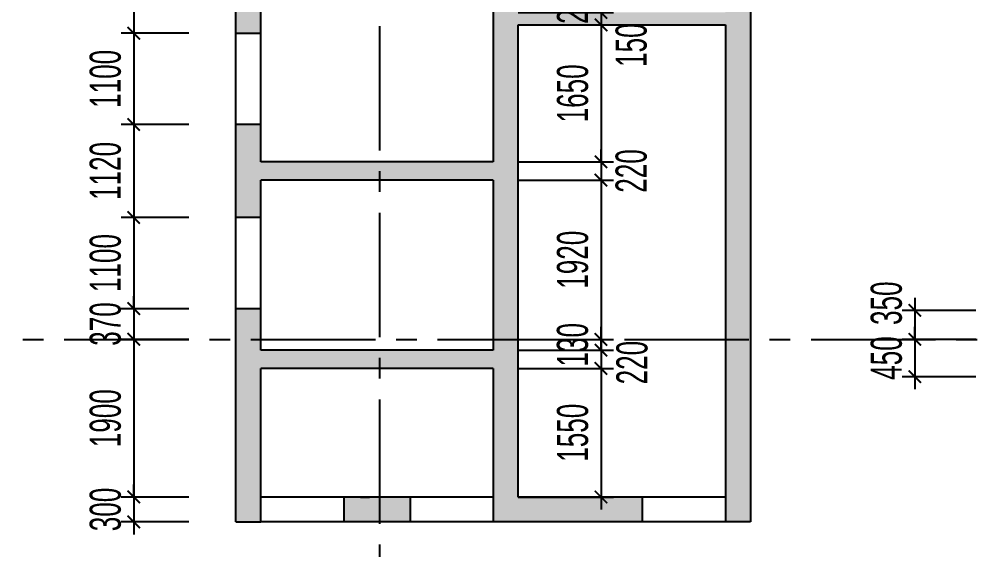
# Model space of a CAD drawing. Extents: x 1719887 to 1865417, y -150890 to 59748.
# Drawn here: x 1750081 to 1761749, y -2493 to 3898 of the extents above; entities that cross this region are included whole.
import ezdxf

# ---------------------------------------------------------------- set-up
doc = ezdxf.new("R2010")
doc.units = 0
doc.header["$LTSCALE"] = 1000
doc.header["$MEASUREMENT"] = 0
doc.header["$PDMODE"] = 3
doc.linetypes.add('CENTER2', pattern=[1.125, 0.75, -0.125, 0.125, -0.125])
doc.layers.get('0').update_dxf_attribs({"linetype": 'CONTINUOUS'})
doc.layers.get('Defpoints').update_dxf_attribs({"linetype": 'CONTINUOUS'})
for name, color, linetype in [('CDC.01.AXIS', 160, 'CENTER2'), ('CDC.02.DIM', 1, 'CONTINUOUS'), ('CDC.05.STEEL', 4, 'CONTINUOUS'), ('CDC.10.HATCH', 9, 'CONTINUOUS')]:
    doc.layers.add(name, color=color, linetype=linetype)
doc.styles.add('ARIAL', font='arial.ttf', dxfattribs={"width": 0.6})
doc.dimstyles.new('D150', dxfattribs={"dimscale": 150, "dimtxt": 2.5, "dimasz": 1, "dimexe": 1, "dimexo": 0, "dimgap": 1, "dimtad": 1, "dimdec": 0, "dimdsep": 46, "dimtxsty": 'ARIAL', "dimblk": 'ARCHTICK', "dimcen": 1, "dimdle": 1, "dimclrd": 1, "dimclre": 1, "dimclrt": 2, "dimadec": 0, "dimazin": 0, "dimtfac": 0.00072, "dimtdec": 0, "dimtix": 1, "dimtmove": 2, "dimatfit": 3, "dimldrblk": 'ARCHTICK', "dimfxl": 1, "dimtolj": 1, "dimlwd": -1, "dimlwe": -1, "dimarcsym": 0})

# ---------------------------------------------------------------- blocks, each defined once
blk = doc.blocks.new('TH1')
at = {"layer": 'CDC.10.HATCH'}
h = blk.add_hatch(dxfattribs=at)
h.set_pattern_fill('CHAU-01', color=256, scale=50, style=0, pattern_type=2)
h.set_pattern_definition([(50, (0, 0), (358.63009, -31.376067), [37.5, -412.5]), (355, (0, 0), (-69.37567, 376.09607), [30, -330]), (100.4514, (29.9, -2.6), (289.25469, 344.71977), [31.870095, -350.571056]), (46.1842, (0, 100), (533.62052, -82.75951), [56.25, -618.75]), (96.6356, (44.47, 93.1), (467.33135, 487.05894), [47.80514, -525.8565]), (351.1842, (0, 100), (467.33097, 487.0593), [45, -495]), (21, (50, 75), (298.453526, -201.309445), [37.5, -412.5]), (326, (50, 75), (121.657666, 362.57502), [30, -330]), (71.4514, (74.87, 58.22), (420.111314, 161.26525), [31.870095, -350.571056]), (37.5, (0, 0), (6.079928, 166.446927), [0, -326, 0, -335, 0, -331.25]), (7.5, (0, 0), (131.534769, 197.205856), [0, -191, 0, -318.5, 0, -126.25]), (327.5, (-111.5, 0), (266.911218, -11.277436), [0, -125, 0, -390, 0, -517.5]), (317.5, (-161.5, 0), (291.593085, 50.05249), [0, -162.5, 0, -259, 0, -367.5]), (45, (0, 0), (-150.26019, 150.26019), []), (45, (0, 61.25), (-150.26019, 150.26019), [])])
h.paths.add_polyline_path([(1757549, -97948), (1756750, -97948), (1756750, -98248), (1757549, -98248)], flags=17)
h.paths.add_polyline_path([(1755450, -85548), (1757250, -85548), (1757250, -85248), (1755450, -85248)])
h.paths.add_polyline_path([(1755750, -98248), (1755750, -96398), (1758550, -96398), (1758550, -97948), (1758550, -98248), (1760348, -98248), (1760348, -97948), (1758850, -97948), (1758850, -92258), (1761350, -92258), (1761350, -98248), (1761650, -98248), (1761650, -85248), (1761350, -85248), (1761350, -92108), (1758850, -92108), (1758850, -86648), (1758850, -85548), (1760350, -85548), (1760350, -85248), (1758250, -85248), (1758250, -85548), (1758550, -85548), (1758550, -86648), (1755750, -86648), (1755750, -86548), (1755450, -86548), (1755450, -87443), (1755750, -87443), (1755750, -86868), (1758550, -86868), (1758550, -89368), (1755750, -89368), (1755750, -88743), (1755450, -88743), (1755450, -90088), (1755750, -90088), (1755750, -89588), (1758550, -89588), (1758550, -91638), (1755750, -91638), (1755750, -91188), (1755450, -91188), (1755450, -92358), (1755750, -92358), (1755750, -91858), (1758550, -91858), (1758550, -93908), (1755750, -93908), (1755750, -93458), (1755450, -93458), (1755450, -94578), (1755750, -94578), (1755750, -94128), (1758550, -94128), (1758550, -96178), (1755750, -96178), (1755750, -95678), (1755450, -95678), (1755450, -98248)])
at = {"layer": 'CDC.01.AXIS', "ltscale": 2}
for p, q in [((1757180, -63021), (1757180, -119734)), ((1733131, -96048), (1840145, -96048))]:
    blk.add_line(p, q, dxfattribs=at)
at = {"layer": 'CDC.05.STEEL', "ltscale": 2000}
for p, q in [((1755450, -98248), (1755450, -85248)), ((1761650, -85248), (1761650, -98248)), ((1755750, -93908), (1755750, -91858)), ((1758550, -91858), (1758550, -93908)), ((1758850, -96708), (1758850, -92258)), ((1758850, -97948), (1758850, -92258)), ((1758850, -92258), (1761350, -92258)), ((1761350, -92258), (1761350, -98248)), ((1755450, -92358), (1755750, -92358)), ((1755750, -93458), (1755450, -93458)), ((1758550, -93908), (1755750, -93908)), ((1755750, -96178), (1755750, -94128)), ((1758550, -94128), (1755750, -94128)), ((1758550, -94128), (1758550, -96178)), ((1755750, -94578), (1755450, -94578)), ((1755750, -95678), (1755450, -95678)), ((1758550, -96178), (1755750, -96178)), ((1755750, -98248), (1755750, -96398)), ((1758550, -96398), (1755750, -96398)), ((1758550, -96398), (1758550, -97948)), ((1758550, -97948), (1755750, -97948)), ((1756750, -97948), (1756750, -98248)), ((1757549, -97948), (1756850, -97948)), ((1756950, -97948), (1757059, -97948)), ((1757549, -97948), (1757549, -98248)), ((1758550, -97948), (1758550, -98248)), ((1758550, -97948), (1758550, -97948)), ((1761350, -97948), (1758850, -97948)), ((1760348, -98248), (1760348, -97948)), ((1755450, -98248), (1755750, -98248)), ((1761350, -98248), (1755750, -98248)), ((1757549, -98248), (1756850, -98248)), ((1761650, -98248), (1761350, -98248)), ((1761430, -98248), (1761430, -98248))]:
    blk.add_line(p, q, dxfattribs=at)
blk = doc.blocks.new('_ARCHTICK')
at = {"color": 0, "linetype": 'ByBlock', "const_width": 0.15}
blk.add_lwpolyline([(-0.5, -0.5), (0.5, 0.5)], dxfattribs=at)
blk = doc.blocks.new('*D807')
at = {"layer": 'CDC.02.DIM', "color": 1, "transparency": 16777216}
for p, q in [((1760871, 541), (1760871, -109)), ((1761606, 391), (1760721, 391)), ((1761606, 41), (1760721, 41))]:
    blk.add_line(p, q, dxfattribs=at)
at = {"layer": 'Defpoints', "color": 0, "transparency": 16777216}
for p in [(1761606, 391), (1760871, 41), (1761606, 41)]:
    blk.add_point(p, dxfattribs=at)
at = {"layer": 'CDC.02.DIM', "color": 1, "transparency": 16777216, "xscale": 150, "yscale": 150, "zscale": 150}
for p, rotation in [((1760871, 391), 90), ((1760871, 41), 270)]:
    blk.add_blockref('_ARCHTICK', p, dxfattribs=dict(at, rotation=rotation))
at = {"layer": 'CDC.02.DIM', "color": 2, "transparency": 16777216, "insert": (1760530, 477), "char_height": 375, "attachment_point": 5, "rotation": 90, "style": 'ARIAL'}
blk.add_mtext('\\A1;350', dxfattribs=at)
blk = doc.blocks.new('*D808')
at = {"layer": 'CDC.02.DIM', "color": 1, "transparency": 16777216}
for p, q in [((1760871, 41), (1760871, 191)), ((1761606, 41), (1760721, 41)), ((1760871, 41), (1760871, -409)), ((1761606, -409), (1760721, -409)), ((1760871, -409), (1760871, -559))]:
    blk.add_line(p, q, dxfattribs=at)
at = {"layer": 'Defpoints', "color": 0, "transparency": 16777216}
for p in [(1761606, 41), (1760871, -409), (1761606, -409)]:
    blk.add_point(p, dxfattribs=at)
at = {"layer": 'CDC.02.DIM', "color": 1, "transparency": 16777216, "xscale": 150, "yscale": 150, "zscale": 150}
for p, rotation in [((1760871, 41), 270), ((1760871, -409), 90)]:
    blk.add_blockref('_ARCHTICK', p, dxfattribs=dict(at, rotation=rotation))
at = {"layer": 'CDC.02.DIM', "color": 2, "transparency": 16777216, "insert": (1760530, -184), "char_height": 375, "attachment_point": 5, "rotation": 90, "style": 'ARIAL'}
blk.add_mtext('\\A1;450', dxfattribs=at)
blk = doc.blocks.new('*D882')
at = {"layer": 'CDC.02.DIM', "color": 1, "transparency": 16777216}
for p, q in [((1751459, 5051), (1751459, 3581)), ((1752122, 4901), (1751309, 4901)), ((1752122, 3731), (1751309, 3731))]:
    blk.add_line(p, q, dxfattribs=at)
at = {"layer": 'Defpoints', "color": 0, "transparency": 16777216}
for p in [(1752122, 4901), (1751459, 3731), (1752122, 3731)]:
    blk.add_point(p, dxfattribs=at)
at = {"layer": 'CDC.02.DIM', "color": 1, "transparency": 16777216, "xscale": 150, "yscale": 150, "zscale": 150}
for p, rotation in [((1751459, 4901), 90), ((1751459, 3731), 270)]:
    blk.add_blockref('_ARCHTICK', p, dxfattribs=dict(at, rotation=rotation))
at = {"layer": 'CDC.02.DIM', "color": 2, "transparency": 16777216, "insert": (1751118, 4316), "char_height": 375, "attachment_point": 5, "rotation": 90, "style": 'ARIAL'}
blk.add_mtext('\\A1;1170', dxfattribs=at)
blk = doc.blocks.new('*D883')
at = {"layer": 'CDC.02.DIM', "color": 1, "transparency": 16777216}
for p, q in [((1751459, 3881), (1751459, 2481)), ((1752122, 3731), (1751309, 3731)), ((1752122, 2631), (1751309, 2631))]:
    blk.add_line(p, q, dxfattribs=at)
at = {"layer": 'Defpoints', "color": 0, "transparency": 16777216}
for p in [(1752122, 3731), (1751459, 2631), (1752122, 2631)]:
    blk.add_point(p, dxfattribs=at)
at = {"layer": 'CDC.02.DIM', "color": 1, "transparency": 16777216, "xscale": 150, "yscale": 150, "zscale": 150}
for p, rotation in [((1751459, 3731), 90), ((1751459, 2631), 270)]:
    blk.add_blockref('_ARCHTICK', p, dxfattribs=dict(at, rotation=rotation))
at = {"layer": 'CDC.02.DIM', "color": 2, "transparency": 16777216, "insert": (1751118, 3181), "char_height": 375, "attachment_point": 5, "rotation": 90, "style": 'ARIAL'}
blk.add_mtext('\\A1;1100', dxfattribs=at)
blk = doc.blocks.new('*D884')
at = {"layer": 'CDC.02.DIM', "color": 1, "transparency": 16777216}
for p, q in [((1751459, 2781), (1751459, 1361)), ((1752122, 2631), (1751309, 2631)), ((1752122, 1511), (1751309, 1511))]:
    blk.add_line(p, q, dxfattribs=at)
at = {"layer": 'Defpoints', "color": 0, "transparency": 16777216}
for p in [(1752122, 2631), (1751459, 1511), (1752122, 1511)]:
    blk.add_point(p, dxfattribs=at)
at = {"layer": 'CDC.02.DIM', "color": 1, "transparency": 16777216, "xscale": 150, "yscale": 150, "zscale": 150}
for p, rotation in [((1751459, 2631), 90), ((1751459, 1511), 270)]:
    blk.add_blockref('_ARCHTICK', p, dxfattribs=dict(at, rotation=rotation))
at = {"layer": 'CDC.02.DIM', "color": 2, "transparency": 16777216, "insert": (1751118, 2071), "char_height": 375, "attachment_point": 5, "rotation": 90, "style": 'ARIAL'}
blk.add_mtext('\\A1;1120', dxfattribs=at)
blk = doc.blocks.new('*D885')
at = {"layer": 'CDC.02.DIM', "color": 1, "transparency": 16777216}
for p, q in [((1751459, 1661), (1751459, 261)), ((1752122, 1511), (1751309, 1511)), ((1752122, 411), (1751309, 411))]:
    blk.add_line(p, q, dxfattribs=at)
at = {"layer": 'Defpoints', "color": 0, "transparency": 16777216}
for p in [(1752122, 1511), (1751459, 411), (1752122, 411)]:
    blk.add_point(p, dxfattribs=at)
at = {"layer": 'CDC.02.DIM', "color": 1, "transparency": 16777216, "xscale": 150, "yscale": 150, "zscale": 150}
for p, rotation in [((1751459, 1511), 90), ((1751459, 411), 270)]:
    blk.add_blockref('_ARCHTICK', p, dxfattribs=dict(at, rotation=rotation))
at = {"layer": 'CDC.02.DIM', "color": 2, "transparency": 16777216, "insert": (1751118, 961), "char_height": 375, "attachment_point": 5, "rotation": 90, "style": 'ARIAL'}
blk.add_mtext('\\A1;1100', dxfattribs=at)
blk = doc.blocks.new('*D886')
at = {"layer": 'CDC.02.DIM', "color": 1, "transparency": 16777216}
for p, q in [((1751459, 411), (1751459, 561)), ((1752122, 411), (1751309, 411)), ((1751459, 411), (1751459, 41)), ((1752122, 41), (1751309, 41)), ((1751459, 41), (1751459, -109))]:
    blk.add_line(p, q, dxfattribs=at)
at = {"layer": 'Defpoints', "color": 0, "transparency": 16777216}
for p in [(1752122, 411), (1751459, 41), (1752122, 41)]:
    blk.add_point(p, dxfattribs=at)
at = {"layer": 'CDC.02.DIM', "color": 1, "transparency": 16777216, "xscale": 150, "yscale": 150, "zscale": 150}
for p, rotation in [((1751459, 411), 270), ((1751459, 41), 90)]:
    blk.add_blockref('_ARCHTICK', p, dxfattribs=dict(at, rotation=rotation))
at = {"layer": 'CDC.02.DIM', "color": 2, "transparency": 16777216, "insert": (1751118, 226), "char_height": 375, "attachment_point": 5, "rotation": 90, "style": 'ARIAL'}
blk.add_mtext('\\A1;370', dxfattribs=at)
blk = doc.blocks.new('*D887')
at = {"layer": 'CDC.02.DIM', "color": 1, "transparency": 16777216}
for p, q in [((1751459, 191), (1751459, -2009)), ((1752122, 41), (1751309, 41)), ((1752122, -1859), (1751309, -1859))]:
    blk.add_line(p, q, dxfattribs=at)
at = {"layer": 'Defpoints', "color": 0, "transparency": 16777216}
for p in [(1752122, 41), (1751459, -1859), (1752122, -1859)]:
    blk.add_point(p, dxfattribs=at)
at = {"layer": 'CDC.02.DIM', "color": 1, "transparency": 16777216, "xscale": 150, "yscale": 150, "zscale": 150}
for p, rotation in [((1751459, 41), 90), ((1751459, -1859), 270)]:
    blk.add_blockref('_ARCHTICK', p, dxfattribs=dict(at, rotation=rotation))
at = {"layer": 'CDC.02.DIM', "color": 2, "transparency": 16777216, "insert": (1751118, -909), "char_height": 375, "attachment_point": 5, "rotation": 90, "style": 'ARIAL'}
blk.add_mtext('\\A1;1900', dxfattribs=at)
blk = doc.blocks.new('*D888')
at = {"layer": 'CDC.02.DIM', "color": 1, "transparency": 16777216}
for p, q in [((1751459, -1859), (1751459, -1709)), ((1752122, -1859), (1751309, -1859)), ((1751459, -1859), (1751459, -2159)), ((1752122, -2159), (1751309, -2159)), ((1751459, -2159), (1751459, -2309))]:
    blk.add_line(p, q, dxfattribs=at)
at = {"layer": 'Defpoints', "color": 0, "transparency": 16777216}
for p in [(1752122, -1859), (1751459, -2159), (1752122, -2159)]:
    blk.add_point(p, dxfattribs=at)
at = {"layer": 'CDC.02.DIM', "color": 1, "transparency": 16777216, "xscale": 150, "yscale": 150, "zscale": 150}
for p, rotation in [((1751459, -1859), 270), ((1751459, -2159), 90)]:
    blk.add_blockref('_ARCHTICK', p, dxfattribs=dict(at, rotation=rotation))
at = {"layer": 'CDC.02.DIM', "color": 2, "transparency": 16777216, "insert": (1751118, -2009), "char_height": 375, "attachment_point": 5, "rotation": 90, "style": 'ARIAL'}
blk.add_mtext('\\A1;300', dxfattribs=at)
blk = doc.blocks.new('*D897')
at = {"layer": 'CDC.02.DIM', "color": 1, "transparency": 16777216}
for p, q in [((1757090, 4231), (1757090, 4381)), ((1756090, 4231), (1757240, 4231)), ((1757090, 4231), (1757090, 3981)), ((1756090, 3981), (1757240, 3981)), ((1757090, 3981), (1757090, 3831))]:
    blk.add_line(p, q, dxfattribs=at)
at = {"layer": 'Defpoints', "color": 0, "transparency": 16777216}
for p in [(1756090, 4231), (1756090, 3981), (1757090, 3981)]:
    blk.add_point(p, dxfattribs=at)
at = {"layer": 'CDC.02.DIM', "color": 1, "transparency": 16777216, "xscale": 150, "yscale": 150, "zscale": 150}
for p, rotation in [((1757090, 4231), 270), ((1757090, 3981), 90)]:
    blk.add_blockref('_ARCHTICK', p, dxfattribs=dict(at, rotation=rotation))
at = {"layer": 'CDC.02.DIM', "color": 2, "transparency": 16777216, "insert": (1756749, 4106), "char_height": 375, "attachment_point": 5, "rotation": 90, "style": 'ARIAL'}
blk.add_mtext('\\A1;250', dxfattribs=at)
blk = doc.blocks.new('*D898')
at = {"layer": 'CDC.02.DIM', "color": 1, "transparency": 16777216}
for p, q in [((1757090, 3981), (1757090, 4131)), ((1756090, 3981), (1757240, 3981)), ((1757090, 3981), (1757090, 3831)), ((1756090, 3831), (1757240, 3831)), ((1757090, 3831), (1757090, 3681))]:
    blk.add_line(p, q, dxfattribs=at)
at = {"layer": 'Defpoints', "color": 0, "transparency": 16777216}
for p in [(1756090, 3981), (1756090, 3831), (1757090, 3831)]:
    blk.add_point(p, dxfattribs=at)
at = {"layer": 'CDC.02.DIM', "color": 1, "transparency": 16777216, "xscale": 150, "yscale": 150, "zscale": 150}
for p, rotation in [((1757090, 3981), 270), ((1757090, 3831), 90)]:
    blk.add_blockref('_ARCHTICK', p, dxfattribs=dict(at, rotation=rotation))
at = {"layer": 'CDC.02.DIM', "color": 2, "transparency": 16777216, "insert": (1757455, 3587), "char_height": 375, "attachment_point": 5, "rotation": 90, "style": 'ARIAL'}
blk.add_mtext('\\A1;150', dxfattribs=at)
blk = doc.blocks.new('*D899')
at = {"layer": 'CDC.02.DIM', "color": 1, "transparency": 16777216}
for p, q in [((1757090, 3981), (1757090, 2031)), ((1756090, 3831), (1757240, 3831)), ((1756090, 2181), (1757240, 2181))]:
    blk.add_line(p, q, dxfattribs=at)
at = {"layer": 'Defpoints', "color": 0, "transparency": 16777216}
for p in [(1756090, 3831), (1756090, 2181), (1757090, 2181)]:
    blk.add_point(p, dxfattribs=at)
at = {"layer": 'CDC.02.DIM', "color": 1, "transparency": 16777216, "xscale": 150, "yscale": 150, "zscale": 150}
for p, rotation in [((1757090, 3831), 90), ((1757090, 2181), 270)]:
    blk.add_blockref('_ARCHTICK', p, dxfattribs=dict(at, rotation=rotation))
at = {"layer": 'CDC.02.DIM', "color": 2, "transparency": 16777216, "insert": (1756749, 3006), "char_height": 375, "attachment_point": 5, "rotation": 90, "style": 'ARIAL'}
blk.add_mtext('\\A1;1650', dxfattribs=at)
blk = doc.blocks.new('*D900')
at = {"layer": 'CDC.02.DIM', "color": 1, "transparency": 16777216}
for p, q in [((1757090, 2181), (1757090, 2331)), ((1756090, 2181), (1757240, 2181)), ((1757090, 2181), (1757090, 1961)), ((1756090, 1961), (1757240, 1961)), ((1757090, 1961), (1757090, 1811))]:
    blk.add_line(p, q, dxfattribs=at)
at = {"layer": 'Defpoints', "color": 0, "transparency": 16777216}
for p in [(1756090, 2181), (1756090, 1961), (1757090, 1961)]:
    blk.add_point(p, dxfattribs=at)
at = {"layer": 'CDC.02.DIM', "color": 1, "transparency": 16777216, "xscale": 150, "yscale": 150, "zscale": 150}
for p, rotation in [((1757090, 2181), 270), ((1757090, 1961), 90)]:
    blk.add_blockref('_ARCHTICK', p, dxfattribs=dict(at, rotation=rotation))
at = {"layer": 'CDC.02.DIM', "color": 2, "transparency": 16777216, "insert": (1757455, 2071), "char_height": 375, "attachment_point": 5, "rotation": 90, "style": 'ARIAL'}
blk.add_mtext('\\A1;220', dxfattribs=at)
blk = doc.blocks.new('*D901')
at = {"layer": 'CDC.02.DIM', "color": 1, "transparency": 16777216}
for p, q in [((1757090, 2111), (1757090, -109)), ((1756090, 1961), (1757240, 1961)), ((1756090, 41), (1757240, 41))]:
    blk.add_line(p, q, dxfattribs=at)
at = {"layer": 'Defpoints', "color": 0, "transparency": 16777216}
for p in [(1756090, 1961), (1756090, 41), (1757090, 41)]:
    blk.add_point(p, dxfattribs=at)
at = {"layer": 'CDC.02.DIM', "color": 1, "transparency": 16777216, "xscale": 150, "yscale": 150, "zscale": 150}
for p, rotation in [((1757090, 1961), 90), ((1757090, 41), 270)]:
    blk.add_blockref('_ARCHTICK', p, dxfattribs=dict(at, rotation=rotation))
at = {"layer": 'CDC.02.DIM', "color": 2, "transparency": 16777216, "insert": (1756749, 1001), "char_height": 375, "attachment_point": 5, "rotation": 90, "style": 'ARIAL'}
blk.add_mtext('\\A1;1920', dxfattribs=at)
blk = doc.blocks.new('*D902')
at = {"layer": 'CDC.02.DIM', "color": 1, "transparency": 16777216}
for p, q in [((1757090, 41), (1757090, 191)), ((1756090, 41), (1757240, 41)), ((1757090, 41), (1757090, -89)), ((1756090, -89), (1757240, -89)), ((1757090, -89), (1757090, -239))]:
    blk.add_line(p, q, dxfattribs=at)
at = {"layer": 'Defpoints', "color": 0, "transparency": 16777216}
for p in [(1756090, 41), (1756090, -89), (1757090, -89)]:
    blk.add_point(p, dxfattribs=at)
at = {"layer": 'CDC.02.DIM', "color": 1, "transparency": 16777216, "xscale": 150, "yscale": 150, "zscale": 150}
for p, rotation in [((1757090, 41), 270), ((1757090, -89), 90)]:
    blk.add_blockref('_ARCHTICK', p, dxfattribs=dict(at, rotation=rotation))
at = {"layer": 'CDC.02.DIM', "color": 2, "transparency": 16777216, "insert": (1756748, -24), "char_height": 375, "attachment_point": 5, "rotation": 90, "style": 'ARIAL'}
blk.add_mtext('\\A1;130', dxfattribs=at)
blk = doc.blocks.new('*D903')
at = {"layer": 'CDC.02.DIM', "color": 1, "transparency": 16777216}
for p, q in [((1757090, -89), (1757090, 61)), ((1756090, -89), (1757240, -89)), ((1757090, -89), (1757090, -309)), ((1756090, -309), (1757240, -309)), ((1757090, -309), (1757090, -459))]:
    blk.add_line(p, q, dxfattribs=at)
at = {"layer": 'Defpoints', "color": 0, "transparency": 16777216}
for p in [(1756090, -89), (1756090, -309), (1757090, -309)]:
    blk.add_point(p, dxfattribs=at)
at = {"layer": 'CDC.02.DIM', "color": 1, "transparency": 16777216, "xscale": 150, "yscale": 150, "zscale": 150}
for p, rotation in [((1757090, -89), 270), ((1757090, -309), 90)]:
    blk.add_blockref('_ARCHTICK', p, dxfattribs=dict(at, rotation=rotation))
at = {"layer": 'CDC.02.DIM', "color": 2, "transparency": 16777216, "insert": (1757465, -239), "char_height": 375, "attachment_point": 5, "rotation": 90, "style": 'ARIAL'}
blk.add_mtext('\\A1;220', dxfattribs=at)
blk = doc.blocks.new('*D904')
at = {"layer": 'CDC.02.DIM', "color": 1, "transparency": 16777216}
for p, q in [((1757090, -159), (1757090, -2009)), ((1756090, -309), (1757240, -309)), ((1756090, -1859), (1757240, -1859))]:
    blk.add_line(p, q, dxfattribs=at)
at = {"layer": 'Defpoints', "color": 0, "transparency": 16777216}
for p in [(1756090, -309), (1756090, -1859), (1757090, -1859)]:
    blk.add_point(p, dxfattribs=at)
at = {"layer": 'CDC.02.DIM', "color": 1, "transparency": 16777216, "xscale": 150, "yscale": 150, "zscale": 150}
for p, rotation in [((1757090, -309), 90), ((1757090, -1859), 270)]:
    blk.add_blockref('_ARCHTICK', p, dxfattribs=dict(at, rotation=rotation))
at = {"layer": 'CDC.02.DIM', "color": 2, "transparency": 16777216, "insert": (1756749, -1084), "char_height": 375, "attachment_point": 5, "rotation": 90, "style": 'ARIAL'}
blk.add_mtext('\\A1;1550', dxfattribs=at)

msp = doc.modelspace()

# ---------------------------------------------------------------- block references
at = {"layer": 'CDC.10.HATCH'}
msp.add_blockref('TH1', (-2759.9, 96088.6), dxfattribs=at)

# ---------------------------------------------------------------- dimensions: what is measured, and where the dimension line sits
at = {"layer": 'CDC.02.DIM'}
for base, p1, p2, picture, middle in [((1751459.5, 3730.8), (1752122.4, 4900.8), (1752122.4, 3730.8), '*D882', (1751118, 4315.8)), ((1757090, 3980.8), (1756089.9, 4230.8), (1756089.9, 3980.8), '*D897', (1756748.6, 4105.8)), ((1757090, 2180.8), (1756089.9, 3830.8), (1756089.9, 2180.8), '*D899', (1756748.6, 3005.8)), ((1751459.5, 2630.8), (1752122.4, 3730.8), (1752122.4, 2630.8), '*D883', (1751118, 3180.8)), ((1751459.5, 1510.8), (1752122.4, 2630.8), (1752122.4, 1510.8), '*D884', (1751118, 2070.8)), ((1757090, 40.9), (1756089.9, 1960.8), (1756089.9, 40.9), '*D901', (1756748.6, 1000.9)), ((1751459.5, 410.8), (1752122.4, 1510.8), (1752122.4, 410.8), '*D885', (1751118, 960.8)), ((1751459.5, 40.9), (1752122.4, 410.8), (1752122.4, 40.9), '*D886', (1751117.9, 225.9)), ((1757090, -89.2), (1756089.9, 40.9), (1756089.9, -89.2), '*D902', (1756748.4, -24.1)), ((1760871.3, -409.1), (1761606, 40.9), (1761606, -409.1), '*D808', (1760529.9, -184.1)), ((1751459.5, -1859.2), (1752122.4, 40.9), (1752122.4, -1859.2), '*D887', (1751118, -909.1)), ((1757090, -1859.2), (1756089.9, -309.2), (1756089.9, -1859.2), '*D904', (1756748.6, -1084.2)), ((1751459.5, -2159.1), (1752122.4, -1859.2), (1752122.4, -2159.1), '*D888', (1751117.9, -2009.1))]:
    dim = msp.add_linear_dim(base=base, p1=p1, p2=p2, angle=90, dimstyle='D150', dxfattribs=at)
    dim.commit()
    dim.dimension.update_dxf_attribs({"geometry": picture, "text_midpoint": middle})
for base, p1, p2, picture, middle in [((1757090, 3830.8), (1756089.9, 3980.8), (1756089.9, 3830.8), '*D898', (1757455, 3586.6)), ((1757090, 1960.8), (1756089.9, 2180.8), (1756089.9, 1960.8), '*D900', (1757455.1, 2070.8)), ((1760871.3, 40.9), (1761606, 390.9), (1761606, 40.9), '*D807', (1760529.7, 477.2)), ((1757090, -309.2), (1756089.9, -89.2), (1756089.9, -309.2), '*D903', (1757464.9, -239.2))]:
    dim = msp.add_linear_dim(base=base, p1=p1, p2=p2, angle=90, dimstyle='D150', dxfattribs=at)
    dim.commit()
    dim.dimension.update_dxf_attribs({"geometry": picture, "text_midpoint": middle, "dimtype": 160})

doc.saveas('drawing.dxf')
